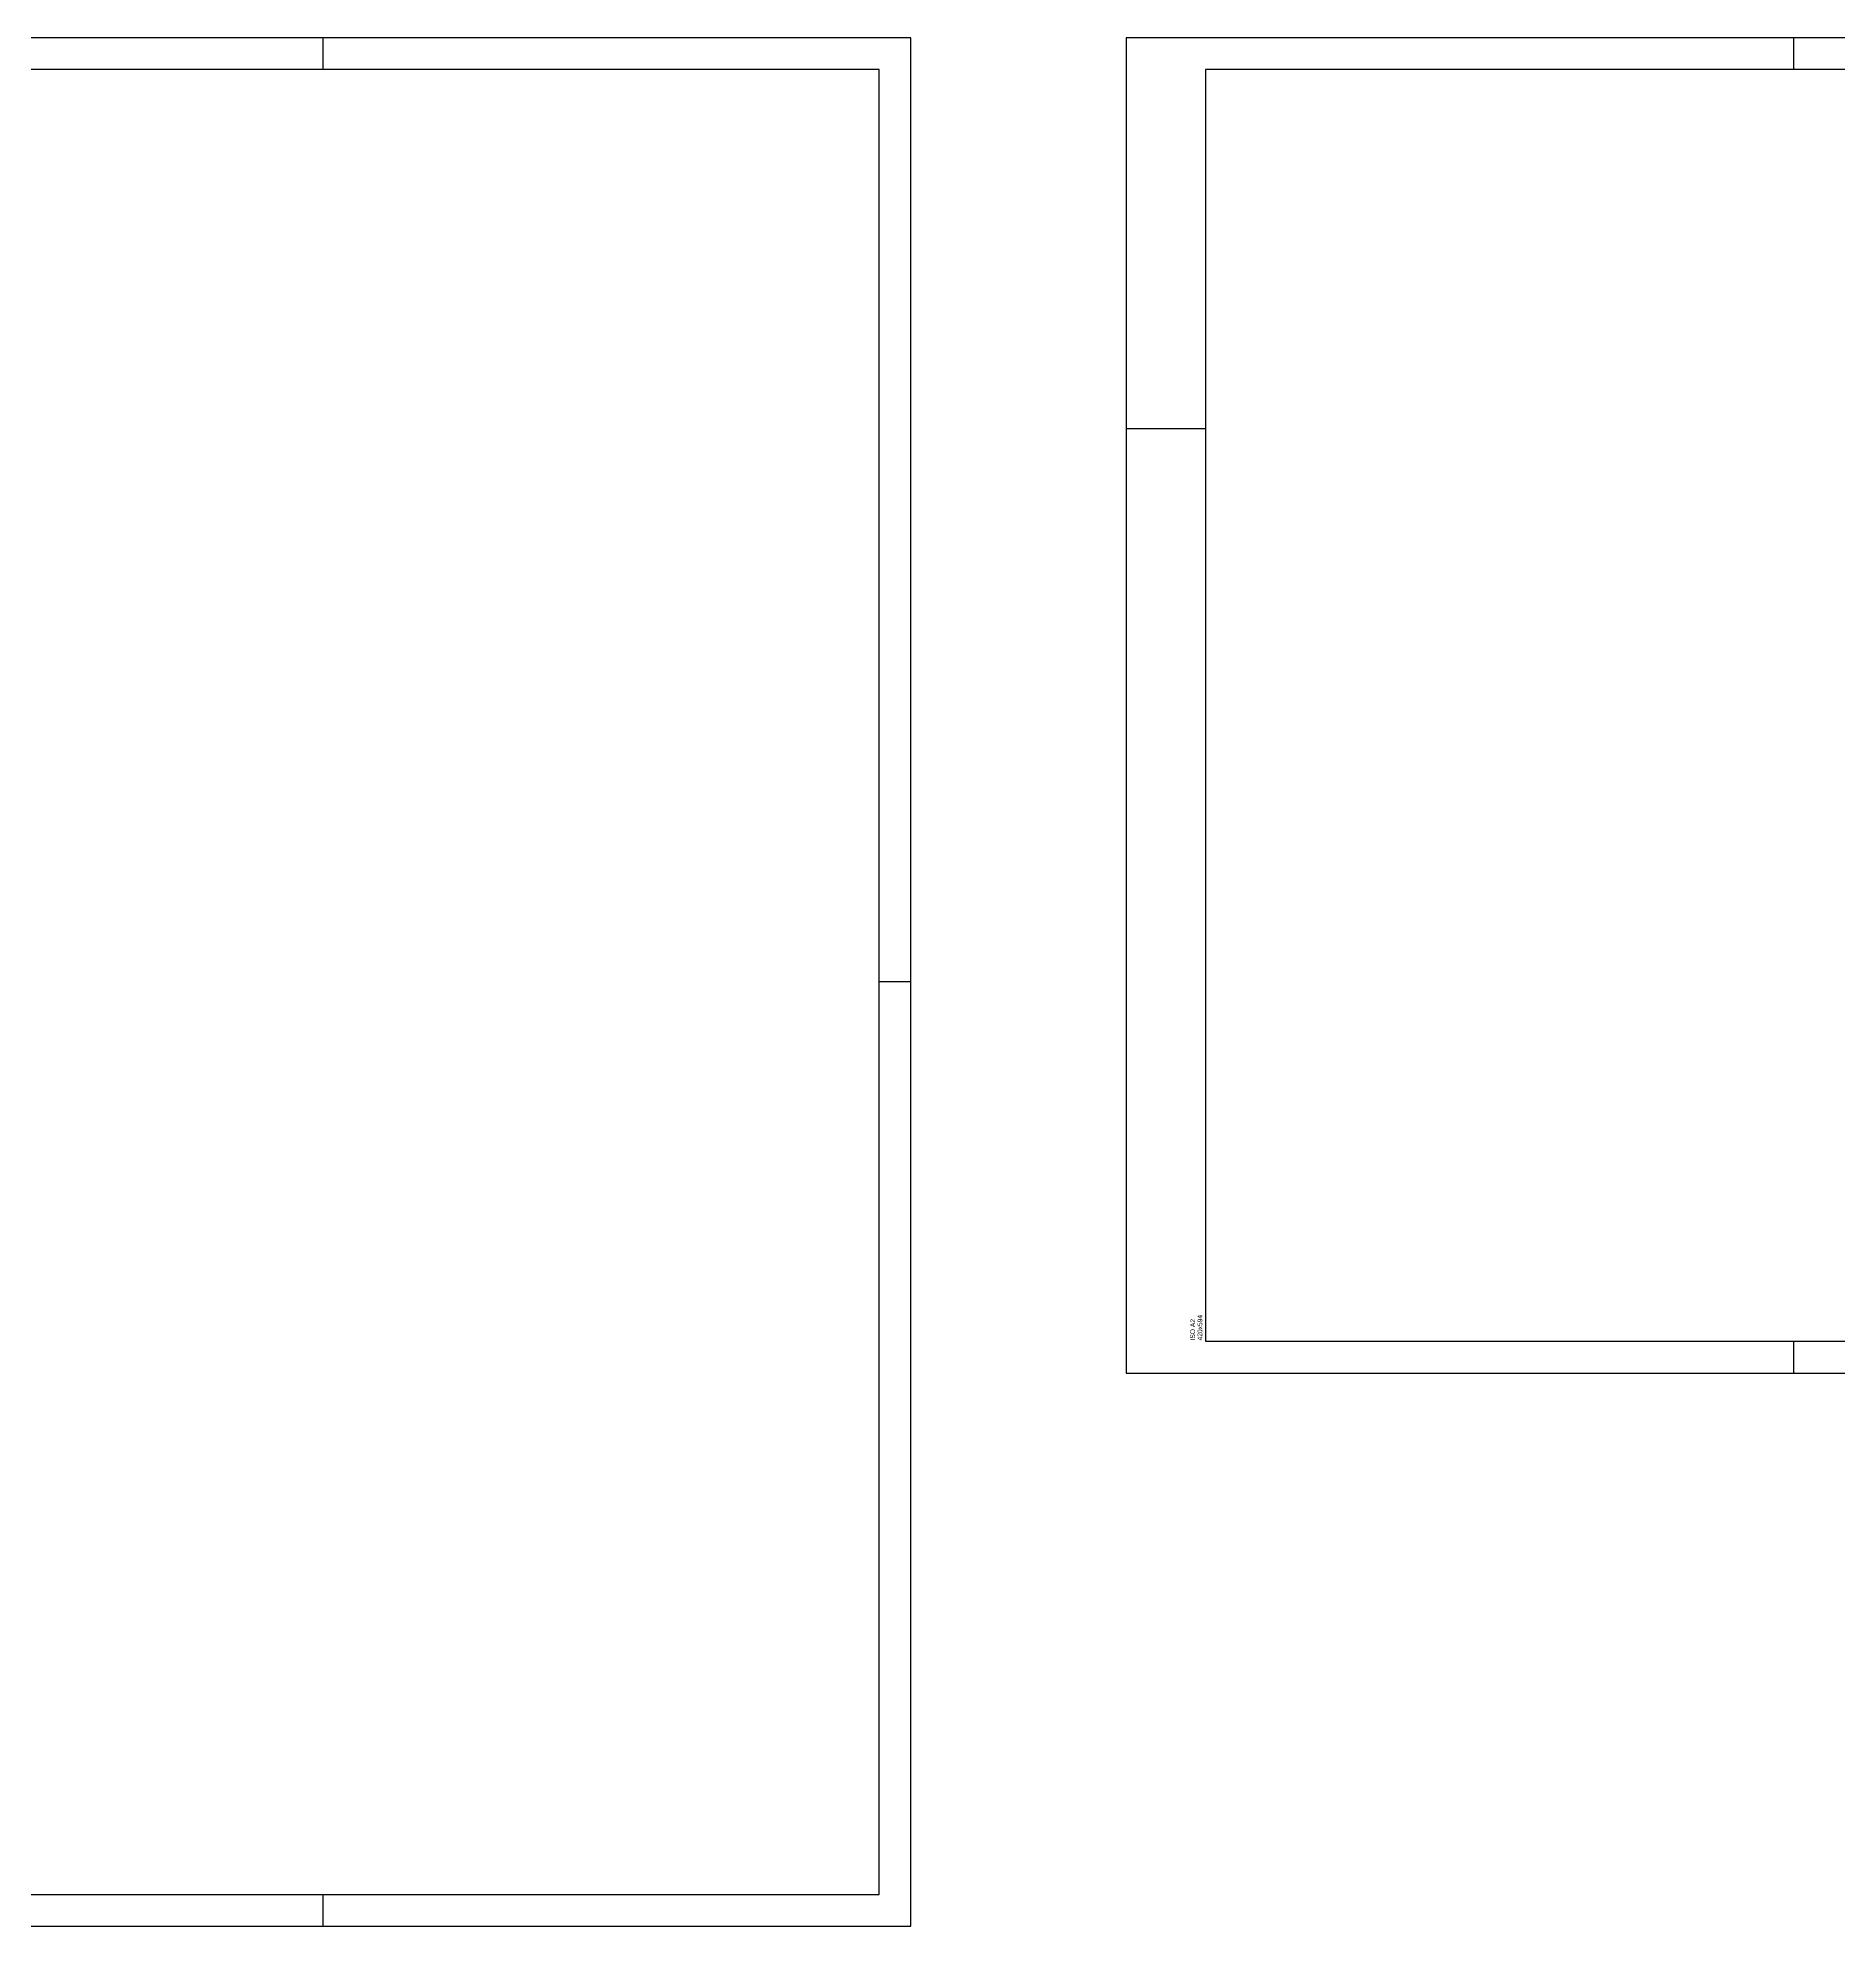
# Model space of a CAD drawing. Header units: millimetres. Extents: x 0 to 687901, y 0 to 346525.
# Drawn here: x 50612 to 64771, y 91625 to 106475 of the extents above; entities that cross this region are included whole.
import ezdxf

# ---------------------------------------------------------------- set-up
doc = ezdxf.new("R2010")
doc.units = ezdxf.units.MM
doc.layers.add('ARQ_Prancha', color=7, linetype='Continuous')
doc.layers.add('ARQ_Prancha lin_grossa', color=111, linetype='Continuous')
doc.styles.add('DES-ROMANS', font='arial.ttf')

msp = doc.modelspace()

# ---------------------------------------------------------------- linework, layer by layer
at = {"layer": 'ARQ_Prancha'}
for p, q in [((52854, 106475), (52854, 106225)), ((57479, 106475), (57229, 106475)), ((64421, 106225), (64421, 106475)), ((59796, 103400), (59171, 103400)), ((57479, 99050), (57229, 99050)), ((64421, 95975), (64421, 96225)), ((52854, 91875), (52854, 91625))]:
    msp.add_line(p, q, dxfattribs=at)
for points in [[(36454, 91625), (57479, 91625), (57479, 106475), (36454, 106475)], [(59171, 95975), (74021, 95975), (74021, 106475), (59171, 106475)]]:
    msp.add_lwpolyline(points, close=True, dxfattribs=at)
at = {"layer": 'ARQ_Prancha lin_grossa'}
for points in [[(57229, 91875), (57229, 106225), (37079, 106225), (37079, 91875), (57229, 91875)], [(73771, 96225), (73771, 106225), (59796, 106225), (59796, 96225), (73771, 96225)]]:
    msp.add_lwpolyline(points, close=True, dxfattribs=at)

# ---------------------------------------------------------------- texts
at = {"layer": 'ARQ_Prancha', "style": 'DES-ROMANS'}
for s, p in [('ISO A2', (59713, 96231)), ('420x594', (59770, 96231))]:
    msp.add_text(s, height=37.5, rotation=90, dxfattribs=at).set_placement(p)

doc.saveas('drawing.dxf')
